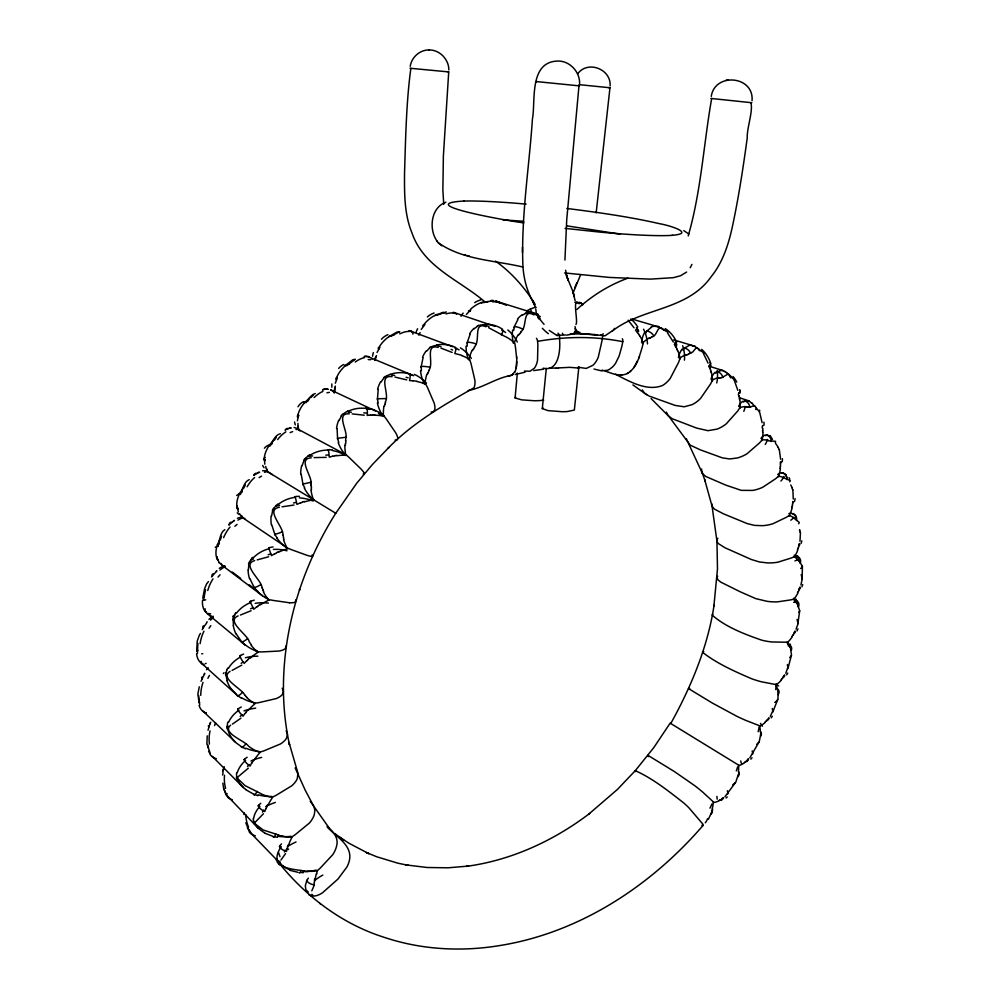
<?xml version="1.0" encoding="UTF-8"?>
<svg xmlns="http://www.w3.org/2000/svg" width="999" height="999" viewBox="0 0 999 999"><rect width="100%" height="100%" fill="white"/><g stroke="black" fill="none" stroke-linecap="round" stroke-linejoin="round"><path stroke-width="1.5" d="M467.095 346.303L467.27 343.181M421.228 367.382L421.416 370.654M533.528 302.535L532.742 300.949L534.777 305.057C527.247 292.695 523.364 278.509 522.852 264.061C521.216 215.559 529.195 167.308 532.43 119.018C535.789 101.286 528.658 61.851 557.754 61.039C569.742 60.764 579.982 71.828 579.62 83.654M522.452 252.447L522.465 247.24M264.685 461.913L264.747 464.173M243.981 812.587L243.993 814.572M762.599 432.055L762.599 430.319M800.873 584.902L802.172 579.42L802.397 566.133L799.35 561.613M488.673 327.722L504.395 336.139A32.468 30.082 -62.8 0 1 506.243 337.025L507.829 337.912A40.472 37.388 -45.9 0 1 514.785 343.244A71.541 32.368 75.2 0 1 515.484 347.39L516.783 359.328L516.133 368.294A23.002 10.664 74.9 0 1 514.96 371.64L511.888 375.149L508.004 376.074M780.406 462.887L780.431 461.763A6.543 1.036 7.4 0 1 780.781 462.812M516.833 361.7L516.658 365.097A23.252 10.777 74.9 0 1 516.133 368.294M780.406 463.099L780.356 464.835M345.429 443.181L345.392 445.217M314.31 882.154L313.961 885.851L311.813 890.821M760.651 732.966L760.676 731.668M788.211 666.296L785.788 673.239M227.21 726.086L227.447 724.113A28.909 22.54 2.5 0 1 227.685 722.702L227.997 722.04M780.619 459.253L779.307 449.6M575.948 324.425C578.446 322.215 571.665 295.267 579.195 303.821M802.197 579.158L802.11 576.56M796.066 629.158L797.714 624.637L799.699 610.776L798.213 606.543M197.465 651.323L197.427 653.421M760.726 732.117A6.231 4.545 0.8 0 1 760.214 736.825L759.252 741.633L749.874 757.766M233.129 619.755L233.479 625.424M385.252 402.06C390.334 394.792 377.347 374.425 392.12 376.698M197.502 650.799L197.914 643.368M410.876 68.319C406.331 100.999 405.582 138.936 404.533 173.401C404.395 193.419 404.245 214.173 412 233.017C423.576 266.983 459.065 279.932 484.228 301.298M410.015 68.244L448.726 71.916L443.369 156.131L442.869 190.122L443.743 204.333M337.1 428.608L337.562 438.261L345.954 437.287C347.652 430.756 335.477 412.599 349.313 413.836M345.954 437.287L345.579 440.896M543.743 400.187L539.298 400.624A25.662 4.608 5.6 0 1 533.966 400.724L521.753 399.862L515.084 397.977L517.357 373.089M264.835 459.278L264.698 461.263A7.418 3.971 -3.2 0 1 265.185 457.405M578.883 366.833L574.35 410.065L567.232 411.563A26.299 4.833 5.7 0 1 561.825 411.688L548.026 410.626L542.295 408.603L546.303 368.344M578.983 85.777L566.733 219.655L564.934 260.04M780.219 466.77L780.019 468.481M578.933 84.628L609.964 87.762L596.166 212.837M222.565 775.062C223.813 773.613 221.828 769.417 223.239 770.654M513.686 330.432L514.185 327.522M271.516 516.083L272.715 510.564M760.539 734.452L760.364 735.801M314.448 880.431L314.66 878.883M773.126 710.239L770.291 716.358M711.675 98.489C703.808 142.757 701.136 191.371 688.211 235.926M297.44 420.816L297.839 418.394M750.848 102.597C753.371 110.839 746.777 128.009 747.24 137.899C743.431 165.834 739.223 193.731 733.503 221.341C729.582 240.946 723.913 261.026 711.076 276.81C687.687 310.115 643.081 307.792 613.536 330.107M797.839 623.913L797.951 621.478M792.719 502.147L792.806 501.486A6.456 1.548 13.7 0 1 792.719 502.997L792.382 504.483M738.823 771.615L738.611 772.964M384.478 406.281L384.79 404.283M236.701 772.639L236.613 773.288A28.596 20.642 -1.8 0 0 236.526 774.587L236.638 776.41M793.256 499.075L792.894 489.747M203.484 599.924L203.921 597.702M467.157 343.181A22.927 19.818 -32.6 0 1 467.27 342.345L470.104 334.29M753.034 752.534L752.484 754.345M207.243 735.838L206.893 743.581L209.253 750.461M287.05 848.601L286.501 851.435A7.268 3.959 25 0 1 279.383 846.44A22.415 16.658 61.5 0 1 279.845 845.928M799.699 610.776L798.738 612.424M428.671 370.454C434.665 364.111 424.026 343.419 438.199 347.44M738.286 774.512L735.838 782.067L724.912 796.777M248.838 564.235L248.401 569.929M226.149 672.327L226.748 670.279M378.209 389.385L377.472 398.738L386.101 398.589M792.032 506.368L791.633 508.016M410.227 66.284C411.563 57.268 419.83 49.825 429.021 49.95M223.464 769.754L224.226 766.695M205.582 589.697L204.046 597.152M217.02 545.042C220.679 540.322 219.393 533.316 224.8 529.62M208.017 730.244L209.303 725.911A7.193 0.762 23.6 0 0 209.116 726.685M302.085 465.734L303.971 460.539M787.924 668.543L791.508 655.044L790.921 651.148A6.244 5.082 -19.8 0 0 789.697 644.967L789.834 646.003M542.295 408.603L542.969 407.917M799.974 541.258L800.474 532.367M712.637 808.915L712.237 810.301M711.263 96.391C714.822 72.153 754.245 75.787 752.035 100.662M728.259 792.469L727.647 794.043M298.489 415.634L297.977 417.707A7.38 3.397 6.5 0 1 298.314 414.697M287.475 846.79L287.949 845.154M798.551 546.403L799.3 543.518A6.394 2.048 20 0 1 798.75 545.429M427.372 374.45L427.947 372.552M335.314 383.229L337.3 377.947M514.085 327.522A22.602 18.844 -17 0 1 514.285 326.748L517.832 319.655M220.354 539.747L221.553 536.301M573.001 293.069L580.619 274.75M217.894 546.353L218.719 544.08M711.75 810.476A6.269 3.846 17 0 1 710.689 814.335L708.341 819.292M474.375 346.878C480.881 341.433 472.752 321.129 485.976 326.748M798.001 548.189L797.439 549.75M515.009 397.752L515.721 397.103M423.052 357.679L421.253 366.496A7.53 1.324 8.6 0 1 429.945 367.207M608.528 372.227C615.709 374.975 624.924 377.247 630.943 370.804A22.04 13.012 -73.1 0 0 633.853 367.595L638.548 358.991L642.145 347.577A68.481 39.535 -73.2 0 0 643.044 343.656M199.288 686.8L197.877 693.905L199.051 702.559M265.834 808.628L264.797 811.563A7.368 3.359 32.9 0 1 258.167 805.781M209.59 725.112L210.714 722.227M639.01 357.804L639.46 356.593M233.741 616.795L234.69 614.735M728.383 373.751L732.904 378.434M791.395 655.531L789.709 657.642M711.688 811.862L710.689 814.335M201.061 681.293L202.884 677.235A7.268 1.486 31.5 0 0 202.397 678.858M772.702 712.275L777.921 699.05L778.084 694.642A6.231 4.833 -8.8 0 0 777.672 688.973M339.036 420.554L341.496 415.859M798.95 589.697L799.987 586.975A6.344 2.535 26.4 0 1 798.638 589.248M696.528 347.427L692.694 352.023L688.486 354.058M218.943 543.531L219.256 542.782M574.762 287.799L576.885 282.767M472.614 350.549L473.401 348.788M266.571 806.767L267.32 805.119M239.223 493.593C243.669 489.522 243.207 482.305 249.201 479.632M798.226 591.371L797.514 592.819M645.404 333.504L646.503 331.568M637.562 361.263L635.876 364.523A22.265 13.149 -73.1 0 1 633.853 367.595M691.932 264.423L690.197 267.757M243.768 488.124L245.392 484.952M377.048 352.497L379.932 347.302M520.841 331.78C527.659 327.36 521.977 307.942 533.928 314.922M227.672 668.131L227.347 668.831A29.158 24.313 6.6 0 0 226.661 670.254M240.284 494.493L241.496 492.257M794.642 631.768L795.017 631.031A6.306 3.009 32.9 0 1 793.805 633.441M794.555 631.955L793.73 633.553M199.213 635.501L197.19 641.208L196.741 651.261M285.514 853.608L280.956 859.989M251.586 763.136L250.062 766.083A7.468 2.685 40.4 0 1 244.043 759.59M203.272 676.498L204.708 673.875M777.697 699.6L776.173 701.423M514.585 372.315L514.96 371.64M249.912 561.338L251.199 559.328A29.421 27.185 14.3 0 1 252.173 557.892M307.043 880.082L308.354 878.133M202.185 629.657L204.47 625.998A7.318 2.21 39.6 0 0 203.134 627.847M381.044 381.993L383.966 377.897M206.418 584.34L204.608 588.698L202.735 598.189M199.513 634.964L200.449 633.403M242.233 491.008L241.808 491.72M518.718 335.015L519.692 333.454M252.622 761.3L253.646 759.677M792.844 635.089L792.007 636.388M682.866 350.05L684.053 348.489M268.619 445.591C272.877 442.557 273.863 437.025 278.321 434.478M235.539 613.311L235.989 612.624M784.165 675.549L784.602 674.887A6.281 3.447 39.6 0 1 782.567 677.522M784.053 675.711L783.091 677.16M206.718 583.853L208.429 581.543M274.338 440.184L276.311 437.387M421.216 329.42L424.912 324.5M728.308 373.888L722.002 377.56M758.915 742.232L756.655 744.405M269.917 446.091L271.491 443.981M263.436 813.735L255.02 822.427L255.195 823.863L263.137 829.969L277.31 834.565M245.03 713.361L243.044 716.196A7.542 1.986 47.8 0 1 237.725 709.115M204.932 625.349L206.643 623.064M279.782 845.866L281.493 843.88M789.709 481.818L790.359 480.631L785.289 478.558A28.484 17.283 -61.4 0 0 784.252 477.997L783.291 477.572M274.201 507.804L275.799 505.944M426.623 351.136L429.87 347.752M211.538 576.96L214.211 573.801A7.355 2.897 48.2 0 0 212.188 576.048M782.08 678.533L781.131 679.682M271.89 443.481L272.415 442.807M246.366 711.588L247.64 710.064M768.743 718.044L768.993 717.757A6.269 3.859 46.9 0 1 766.82 720.441M768.268 718.631L767.294 719.755M304.195 402.597C308.579 400.137 310.514 394.867 315.272 393.531M735.389 782.692L732.679 784.927M715.721 373.189L716.932 372.015M252.272 557.966L252.847 557.317M577.634 73.938C587.474 59.903 611.413 69.081 610.089 85.902M466.383 314.448L468.444 312.25M702.971 825.536C650.699 886.125 579.258 932.954 499.338 945.628C460.914 951.922 420.879 949.712 383.891 937.224C342.52 924.087 306.805 897.252 279.595 863.723L279.595 863.723A10.127 5.732 -49 0 1 279.096 863.061A16.796 9.515 -48.9 0 1 278.446 861.4M248.326 768.194L238.037 776.81L237.737 778.608L245.03 785.614L259.952 793.106A33.229 30.107 -49.6 0 0 261.738 794.13L263.424 794.829A41.334 37.625 -56.9 0 0 271.99 797.152M311.001 397.515L313.236 395.154M305.794 402.747L307.667 400.824M246.641 660.739L244.206 663.386A7.605 1.249 55.3 0 1 239.685 655.844A23.726 20.38 -59.5 0 1 240.522 655.556M258.679 805.206L260.776 803.271M801.735 567.569L802.397 566.133M214.735 573.264L216.633 571.391M305.806 458.029L307.667 456.368M766.058 721.066L765.159 721.927M798.688 523.801L799.262 522.427L795.329 519.205M474.213 328.733L477.659 326.136M800.686 568.531L801.31 567.956M228.958 524.912L231.905 522.352A7.368 3.534 57.4 0 0 229.171 524.875M279.77 861.15C279.695 869.43 297.627 869.417 304.033 871.066M513.324 373.988L512.387 374.825M248.239 659.115L249.75 657.742M308.142 400.387L308.766 399.787M745.853 761.638A6.281 4.233 54.7 0 0 748.513 758.915L747.714 759.652M748.376 759.028L746.678 760.601M344.705 365.971L352.772 359.777L355.282 359.253M686.625 272.053L680.556 275.749L673.301 277.685L650.312 279.121L609.552 277.435L564.572 272.939M612.225 330.881L605.319 335.614A29.058 24.076 83.8 0 1 604.845 335.814L602.634 335.589A69.53 38.287 -84.2 0 1 602.235 339.672L598.239 357.342A22.59 12.725 -84.3 0 1 593.006 365.247L586.238 368.431L578.046 367.207M470.791 309.965L469.018 311.663A7.055 0.649 39.8 0 1 469.58 311.251M576.885 309.478C591.683 295.904 608.965 285.015 627.884 278.184M630.943 370.804L629.445 372.053M277.759 504.108L277.085 504.695A29.421 28.159 18 0 0 275.724 505.881M240.946 718.169L232.405 724.125M743.418 402.035L744.592 401.236A20.467 8.841 37.8 0 1 744.842 400.974L748.838 400.836L739.947 397.902M651.523 336.95C656.867 336.838 657.042 326.673 661.201 328.009M244.655 759.04L247.128 757.23M346.616 365.821L348.751 364.16M256.568 606.942L253.758 609.278L250.062 601.46M745.479 761.6L744.392 762.399M343.644 413.661L345.716 412.275A29.183 28.959 28.1 0 1 347.302 411.376M388.736 336.738L397.127 332.005L399.263 332.18M232.467 521.94L234.49 520.529M258.404 605.519L260.09 604.345M349.275 363.786L354.87 359.565M648.863 338.611L650.099 337.774M522.277 315.185L525.774 313.399M253.946 475.262L257.043 473.389A7.368 4.083 67.4 0 0 253.846 475.162M775.699 701.785L774.774 702.372M309.141 455.294L309.902 454.795M721.565 799L723.513 797.627A6.306 4.57 63.4 0 1 719.967 800.336M241.808 665.122L232.105 670.391M390.971 336.363L393.306 335.027M274.638 553.733L271.503 555.669L268.669 547.764M230.619 725.187C221.353 732.804 244.967 740.908 248.351 745.941A33.442 30.582 -54.1 0 0 249.987 747.24L251.511 748.288A41.558 37.974 -62 0 0 259.528 752.197A73.526 32.355 -11.7 0 0 263.636 750.973L280.432 743.98A23.851 10.764 -11.6 0 0 286.476 738.211L287.462 734.565L286.201 730.756M434.777 315.622L443.281 312.287L444.93 313.024M720.316 799.774L719.193 800.374M386.326 376.099L388.549 375.025A28.946 28.759 39.9 0 1 390.259 374.4M627.16 373.501L627.921 373.077M765.571 435.676L766.67 435.239M250.487 831.68L247.352 827.984M651.298 327.397L646.852 331.094A6.981 4.358 46.3 0 1 653.771 335.789M276.648 552.584L278.484 551.648M393.868 334.727L399.737 331.618M230.045 671.39C218.881 678.034 242.307 688.923 244.655 694.979M240.484 655.419L243.594 654.095M241.258 707.005L238.436 708.616A23.477 20.005 -76.6 0 0 237.787 709.228M347.315 411.401L348.139 411.001M251.086 610.714L240.422 615.034M257.617 473.101L259.678 472.202M685.826 355.144L687.075 354.583M299.126 503.421L300.299 502.909M285.652 429.657L288.773 428.521A7.343 4.52 78.3 0 0 285.065 430.257M298.414 503.746L296.94 504.383A7.68 0.737 79.1 0 0 294.942 496.565M437.362 315.097L439.822 314.111M481.381 302.972L490.384 301.186M238.099 615.908C225.262 621.241 248.189 634.914 249.201 641.745A33.604 30.907 -67 0 0 250.449 643.518L251.448 645.167M432.38 346.391L434.677 345.666M279.133 434.14L280.407 433.691M302.435 502.06L304.37 501.411M250.936 601.123L254.27 600.149M443.743 312.749L446.353 311.95M443.194 312.949L441.97 313.374M440.409 313.898L441.77 313.436M268.656 556.755L257.218 559.89M390.247 374.388L391.108 374.101A31.256 30.944 -23.5 0 1 409.627 373.963M445.916 202.223C429.545 207.817 428.047 233.541 439.872 244.28M573.189 333.941L566.608 335.14M254.695 560.589C240.697 564.535 262.3 580.444 262.05 587.949M511.363 375.424C496.241 377.772 482.979 387.974 468.231 390.509M688.823 345.617L684.415 348.127A6.856 4.758 55.2 0 1 690.709 353.384M484.29 302.36L486.8 301.748M330.994 456.643L332.704 456.168M330.744 456.705L329.22 457.117A7.667 1.236 87.7 0 0 327.997 449.587M718.206 378.196L719.43 377.897M725.986 80.295L727.971 79.795M781.955 473.176L782.941 473.089M227.11 793.706L225.649 793.306M515.234 374.5L525.099 372.202M289.348 428.371L291.346 427.984M269.593 547.539L273.077 546.965M322.977 389.598L326.011 389.185A7.305 4.845 -89.7 0 0 322.502 390.06M480.207 325.237L482.542 324.875M279.358 507.292C264.523 509.677 284.54 527.547 282.879 535.377M579.457 85.877L535.926 81.531L536.925 81.581M334.902 455.669L336.863 455.332M293.981 505.044L282.043 506.818M487.4 301.623L488.186 301.486M436.426 345.279L437.3 345.13M747.914 406.905C751.161 408.516 754.682 403.184 755.569 407.117M762.699 425.824C763.798 424.5 761.25 426.448 762.499 428.359M533.741 370.592L543.481 369.193M490.846 301.061L493.231 300.849M368.981 415.234L370.704 415.035M368.731 415.259L367.207 415.422A7.617 1.623 -83.3 0 0 366.67 408.354M311.263 457.829C296.928 458.566 312.675 476.585 310.976 483.753M720.803 377.672L721.852 377.572M738.86 392.894C740.134 392.157 737.187 394.056 738.935 395.979M579.895 332.342L575.387 332.605A26.598 3.721 5.7 0 1 574.088 332.63M295.891 496.466L299.45 496.341M672.065 235.277C696.865 233.491 667.494 224.925 660.239 223.851C629.47 216.771 598.151 212.4 566.845 208.466M558.341 367.919L569.792 367.345L578.758 368.069L577.784 367.844M745.466 406.905L746.64 406.855M709.765 364.96C711.638 365.06 707.392 365.597 709.315 366.97M556.131 368.069L549.163 368.144M528.309 312.974L530.594 312.962M621.191 375.087L621.927 375.05M721.515 370.404L717.294 371.74A6.743 5.07 65 0 1 722.914 377.46M314.073 457.617L320.791 457.467M326.223 457.342L321.528 457.467M463.936 201.049C407.767 204.146 521.703 223.227 523.876 222.789M484.278 324.75L485.139 324.737M372.902 414.885L374.85 414.872M326.561 389.185L328.409 389.298M364.623 356.268L367.432 356.581A7.243 5.02 -76.8 0 0 363.648 357.255M303.321 872.701L301.686 872.626M431.081 412.088L433.504 411.588L434.702 409.865A23.764 7.305 56.5 0 0 434.228 403.246L427.535 387.637A73.202 21.953 56.7 0 0 425.599 383.978L422.752 382.779M751.847 102.735L710.901 98.439M574.837 302.322L576.71 302.46M448.738 71.928L448.027 71.866M428.996 49.95C439.66 49.725 448.913 59.416 448.838 69.955M328.946 449.612L332.48 449.962M289.473 602.759L272.902 600.374A74.688 14.535 15.4 0 1 268.818 599.562A38.699 38.337 34.9 0 1 256.968 590.846L254.683 588.124M352.172 413.911L364.248 415.197M412.974 380.756L409.54 380.582A7.567 1.873 -74 0 0 409.578 374.126M307.854 871.528L306.044 871.365M768.281 440.609A28.871 17.62 -64.2 0 1 769.467 440.884L775.586 441.321L775.324 443.007M609.977 87.762L608.678 87.637M792.482 513.598L793.318 513.836M597.414 335.314L585.951 334.028M565.072 228.371L599.875 232.093A88.686 7.118 5.8 0 0 672.414 235.327M532.28 313.112L533.116 313.224A29.633 28.634 78.1 0 1 536.962 314.21M567.082 225.886L620.466 234.191M577.285 302.522L578.021 302.635M767.232 440.334L768.318 440.522M297.877 872.277L290.135 870.366M395.08 440.097L397.078 439.935L397.739 438.623A23.964 5.12 48 0 0 395.854 433.054L386.526 419.318A73.839 15.36 48.2 0 0 384.028 416.046L378.509 413.449M277.447 837.299L274.113 836.663M522.639 266.97C494.567 260.327 462.387 259.902 438.224 242.72M394.98 377.073L406.705 379.895M416.983 381.281L415.109 380.981A33.067 30.594 -47.5 0 0 412.962 380.856M367.595 408.516L371.029 409.34M363.174 474.125L364.273 473.351A24.126 2.71 39.8 0 0 361.101 469.08L349.363 457.692A74.326 8.129 39.9 0 0 346.328 454.92L298.389 429.395A39.548 33.641 -83.8 0 0 295.954 429.508M524.463 371.079L530.032 371.228L534.315 368.256A23.077 11.401 79.9 0 0 537.524 360.314L537.887 344.942A66.096 31.98 80.1 0 0 537.587 341.358A3.509 1.748 80.1 0 0 536.451 338.324M543.156 368.169C558.241 372.065 560.389 351.298 559.665 340.884A69.418 35.365 85.2 0 0 559.502 335.327L557.167 335.552A29.408 24.188 83.5 0 1 556.668 335.339L549.225 330.394M282.492 836.238L280.731 835.788M535.764 308.928L536.376 313.898L537.924 314.36M464.123 254.658L465.946 255.157M467.557 255.594L469.305 256.081M409.128 330.582L452.822 346.778M367.932 356.705L369.568 357.317M441.009 348.127L452.135 352.435M495.966 301.174L506.356 305.219M257.892 795.666L254.633 794.58M632.305 319.143L658.616 326.898M692.869 345.654L695.454 346.865M580.431 303.147L582.392 303.946M673.601 339.86L692.669 345.592M593.993 369.031L601.61 370.879L607.267 370.292A25.824 14.935 -78.7 0 0 609.427 369.355L612.275 367.182A22.69 13.212 -79.1 0 0 614.31 364.985A21.978 12.65 -78.5 0 0 615.609 363.211L619.13 356.056L621.865 346.303A62.912 35.739 -78.7 0 0 622.764 341.683A3.397 1.986 -78.5 0 0 622.315 338.736M709.128 366.196L723.576 370.729M496.478 301.311L538.099 314.423M658.329 326.798L655.669 326.348A28.834 16.171 -89.6 0 0 651.248 326.96M607.829 372.003L604.994 371.041M453.259 312.25L494.98 326.373M410.464 374.413L413.723 375.699M602.11 370.055L602.834 370.304M278.796 835.152L277.522 834.652M461.8 355.444L460.052 354.832A32.78 30.457 -55.4 0 0 458.017 354.32L454.77 353.534A7.48 1.998 -64.6 0 0 455.257 347.814M410.289 330.944L411.625 331.568A7.168 5.07 -63.3 0 0 409.053 331.431M204.47 665.172L202.934 664.372M368.668 356.943L411.875 374.925M245.542 748.813L242.432 747.277M206.206 713.311L205.519 712.986M330.657 389.91L375.499 410.976M366.109 407.604L368.868 408.903M660.689 327.784L665.509 330.881M498.076 301.935L500.074 303.209L498.076 301.935A28.646 17.108 -61.2 0 0 495.904 301.311M456.081 348.226L459.09 349.912M661.263 328.072L662.574 328.771M683.778 230.594L688.798 234.003M264.56 833.104L273.239 836.463A7.455 1.698 -78.6 0 0 275.774 833.965M266.621 468.606A39.685 34.74 -28.2 0 0 267.332 471.565L335.751 513.261L356.718 483.241L372.277 464.672L388.923 447.402L388.236 448.089C412.749 422.764 443.968 404.895 473.938 387.799A23.514 9.203 65.4 0 0 474.937 380.432L470.991 363.499A72.427 27.685 65.7 0 0 469.655 359.553M770.441 435.976L766.995 435.177A6.543 5.445 89 0 1 771.253 441.496M797.152 556.056L797.814 556.58M738.885 765.296L670.154 723.151L653.721 747.714L635.252 770.691L617.532 789.335L588.748 814.135L589.635 813.461C553.721 840.758 511.326 860.314 466.408 866.37L468.543 866.071L448.027 867.806L427.023 867.494L405.744 864.872L408.191 865.346L397.789 863.173L376.648 856.73L366.421 852.534L368.843 853.67L349.038 843.281L339.523 837.05M642.27 389.897L644.567 393.156L649.05 396.041L675.124 405.407L684.215 406.793L692.12 404.657A21.578 12.912 -50.6 0 0 700.524 398.476L710.451 384.116A66.396 38.936 -50.9 0 0 712.15 380.769M455.044 313.074L456.618 314.198M537.737 316.895L540.009 318.381M241.059 698.014L238.162 696.041M272.402 474.625L267.445 471.528A39.598 34.628 -82.4 0 0 264.498 472.315M725.112 371.428L727.26 373.251M412.05 331.818L413.411 332.867M670.741 723.551C690.609 687.836 707.866 646.977 714.06 605.182L713.885 606.256L717.482 568.868L716.932 540.359A19.693 7.53 -3.7 0 1 717.906 538.261M663.898 329.608L664.547 330.045M335.214 512.874L335.751 513.261C320.554 537.3 308.404 563.236 299.413 590.222L299.7 589.36C283.304 639.173 278.209 693.381 289.51 744.867L289.036 742.557L297.914 773.051L297.302 778.621A23.651 12.038 -21.7 0 1 291.733 785.826L275.874 795.466A72.865 36.189 -21.8 0 1 271.965 797.264M632.916 384.915L646.653 394.755M696.603 347.652L698.913 349.363M252.485 834.552L251.261 833.553M502.922 330.494L505.631 332.555M495.454 261.101C511.438 272.402 524.525 287.4 534.94 303.896M232.155 571.99L240.709 578.421M249.263 584.865L257.817 591.296M265.147 596.803L268.818 599.562M221.678 565.047L262.462 595.766M334.865 833.553L344.018 840.434M245.592 789.585L253.783 794.255A7.555 1.923 -69.7 0 0 257.155 791.395M283.192 866.558L250.712 832.979M696.74 347.527L701.748 351.498M794.367 518.319L793.631 517.782A35.152 21.553 -54.4 0 0 788.985 515.422M440.746 244.967L441.72 245.754M319.855 903.458L320.529 904.008M255.307 649.837L257.705 651.81A74.45 21.366 6.8 0 0 261.913 651.922L279.108 651.036A24.151 7.118 7 0 0 285.302 648.601L286.189 645.666M207.904 614.173L245.067 644.979M230.844 688.386L237.425 695.466A7.692 2.01 -51.1 0 0 242.545 692.332M207.705 613.998L206.556 612.849M244.618 644.617L242.22 642.419M309.24 894.754L309.503 895.004A17.358 10.152 -49.4 0 0 322.677 892.644L337.962 879.058L346.915 867.02A22.715 13.312 -48.9 0 0 349.413 860.401C352.734 844.992 335.876 836.787 327.197 826.985M236.426 694.642L201.361 663.136L202.522 664.098A7.368 5.132 -51.1 0 1 201.149 661.35M651.073 398.551L668.943 416.483L690.222 445.167L700.436 449.887L722.339 457.854L729.645 458.966L737.399 457.954A20.967 11.513 -29.6 0 0 747.065 453.733L759.39 443.019A64.498 34.79 -30 0 0 761.613 440.472M202.959 711.076L236.189 742.906L241.621 746.827A7.63 2.023 -60.5 0 0 245.866 743.743M247.39 697.901L246.066 696.565M327.322 826.235C332.53 831.143 338.723 837.349 336.763 845.241A23.127 13.362 -43.3 0 1 332.779 854.657L319.967 868.381A71.191 40.247 -43.1 0 1 316.745 871.053M615.571 374.288C629.37 381.393 647.127 391.82 662.712 385.402A21.903 13.187 -61.8 0 0 670.217 378.459L678.458 362.637A67.433 39.748 -62 0 0 679.795 358.966M628.159 320.204L634.065 327.822M312.075 554.982L312.799 555.981L312.2 556.406A24.251 2.373 23.7 0 1 307.005 555.319L291.558 549.712A74.75 7.13 23.7 0 1 287.724 548.201L242.645 517.719A74.538 7.243 23.7 0 1 244.817 518.506M212.263 756.368L243.344 787.587M536.376 313.873L536.925 314.735A25.225 18.369 41.9 0 1 540.309 316.671M727.359 373.364L730.207 376.286M235.152 741.932L234.141 740.896A31.581 30.507 -32.6 0 1 229.395 734.003L227.497 728.845M258.479 828.471L227.023 795.566M258.179 828.183L254.945 824.088M786.138 474.85L783.241 473.114A6.456 5.507 -76.8 0 1 786.812 479.57M755.694 407.242L758.528 410.726A22.79 21.104 -24.6 0 1 759.789 412.849L762.1 422.689M797.976 559.827L798.651 560.626M751.885 402.772L753.558 405.107M667.432 332.754L673.289 342.008M310.227 801.235L328.783 827.484M436.6 240.834L437.275 241.596M277.61 861.687L276.386 860.127M295.155 767.931L305.132 790.009L314.136 807.005L314.847 810.514L314.298 814.585A23.402 12.9 -32.3 0 1 309.428 823.014L294.917 834.914A72.078 38.811 -32.3 0 1 291.321 837.199M278.197 862.075L276.486 859.552M637.449 332.605L635.501 330.132A7.068 1.299 -28.7 0 0 636.4 327.847M775.773 443.668L778.308 447.44M703.433 353.496L708.079 363.137M796.066 599.662L796.528 600.449M277.11 537.986L275.237 534.977M239.96 783.616L237.35 778.945M754.208 406.106L753.721 405.369M249.063 830.843L245.804 822.776M638.598 334.228L639.535 335.739M282.205 688.211L283.429 691.52L282.367 694.455A24.026 9.116 -2 0 1 276.124 698.613L258.853 702.647A74.063 27.373 -2.2 0 1 254.633 703.234M701.723 469.018A20.105 9.953 -20.7 0 0 701.573 470.192L702.672 473.751L705.731 476.448L725.586 485.039L741.233 490.359L752.609 490.422A20.692 10.49 -20.1 0 0 762.649 487.312L775.711 478.683A63.674 31.693 -20.5 0 0 778.084 476.573M219.193 562.437L218.282 560.789M795.554 515.996L793.568 513.948A6.381 5.495 -61.6 0 1 796.503 520.467M636.863 328.584L638.511 331.368M205.332 611.151L206.219 612.449A7.418 5.032 -38.1 0 1 205.145 608.753M277.972 861.238L277.285 859.877M790.721 484.952L792.12 487.587M800.261 563.136L800.324 563.249A6.319 5.42 -46.5 0 0 798.001 556.768L799.225 558.878M734.352 380.519L737.824 390.334M796.715 603.096L797.227 604.045M789.06 477.697L789.834 479.083M675.911 347.215L674.362 344.48A6.956 0.912 -20.7 0 0 675.074 343.032M295.829 599.837L295.317 602.097A24.238 4.845 15.5 0 1 289.485 602.759M304.707 487.987L303.246 484.765M236.051 633.666L241.571 641.745A7.742 1.861 -41.7 0 0 247.54 638.698M225.724 793.443L223.714 788.76L222.827 783.179M263.724 591.77L262.887 589.997M532.742 300.949L535.439 307.417M210.077 753.258L209.465 751.735M225.324 792.319L224.038 789.123M675.774 344.543L676.51 346.228M676.785 348.988L677.484 350.624M567.632 278.684L572.939 291.558L575.149 300.774M306.056 890.783L305.319 885.863L306.755 880.643A7.155 4.471 16.6 0 0 314.235 884.802M702.372 473.301L686.325 438.748M709.39 367.182L709.939 368.619M567.232 277.647L566.57 275.949L568.294 280.419L566.283 274.488L567.22 277.909L566.733 276.124M797.739 605.194L798.076 606.143M799.662 529.62L799.899 530.244M338.786 442.495L337.762 439.173M701.648 471.303L705.381 481.53M789.922 646.678L790.259 647.764M253.833 821.84L253.421 820.229M249.8 578.496L254.121 587.362A7.755 1.586 -32.5 0 0 260.876 584.602M704.67 479.582L712.062 506.206L714.285 509.015L723.301 513.748L747.215 523.601L754.632 525.412L762.662 525.674A20.467 9.266 -11.3 0 0 772.914 523.751L786.388 517.282A62.949 28.034 -11.7 0 0 788.86 515.646M217.47 558.691L218.057 560.289A7.443 4.808 -25.6 0 1 217.282 556.78M709.814 366.82L710.202 368.044M238.361 511.9L237.862 509.902M227.135 680.719L225.999 675.237M283.953 539.497L283.391 537.574M797.14 602.11L796.665 600.724A6.281 5.27 -32.4 0 1 798.401 607.092M710.551 370.504L711.001 372.215M574.375 296.79L572.939 291.558M208.354 748.039L207.542 744.592M666.42 412.15L668.094 415.572L672.127 418.693L696.653 428.084L707.991 430.681L717.145 429.095A21.254 12.338 -39.8 0 0 726.273 423.838L737.562 411.201A65.41 37.25 -40.2 0 0 739.547 408.229M566.758 276.248L565.609 270.254M378.159 402.997L377.56 399.65M199.75 705.094L199.413 703.196M790.571 649.05L790.771 650.249M271.74 524.737L274.787 534.14A7.755 1.174 -23.6 0 0 282.218 531.83M777.809 689.785L777.971 690.983M739.285 397.914L739.51 399.662M311.488 490.097L311.226 488.086M199.35 702.722L198.651 695.529M237.512 507.492L237.75 509.315A7.443 4.458 -13.9 0 1 237.425 505.681M516.633 356.818L516.72 358.092M301.186 474.213L302.922 483.878A7.73 0.649 -15 0 0 310.914 482.18M311.051 485.814L310.989 484.016M253.234 818.481L253.271 819.068A28.234 18.694 -6.1 0 0 253.484 820.216M778.071 692.382L778.084 694.642M468.506 359.827A37.263 32.093 42 0 1 466.083 346.141M469.018 359.34A40.459 29.533 -81.5 0 1 472.115 350.174M461.725 355.607A40.884 37.338 -39.6 0 1 469.63 359.59M460.402 347.839A37.937 37.7 46.2 0 1 471.366 358.366M467.395 342.345A7.443 2.023 15.9 0 1 475.999 343.943M502.172 329.982A7.393 1.986 -55.2 0 1 501.386 334.89M507.817 329.97A37.462 36.826 41.9 0 1 517.307 342.033M513.436 343.344A36.726 29.67 47.5 0 1 512.637 330.057M514.16 342.919A39.96 28.097 -79.3 0 1 518.306 334.54M473.676 348.988A32.53 24.838 -83.9 0 1 474.625 347.09M486.038 325.524A25.287 19.493 39.2 0 1 488.911 326.498M427.347 316.97A25.474 21.229 84.5 0 1 434.103 313.012M469.655 333.828A30.644 22.84 75.4 0 1 474.001 328.384M477.322 325.974A7.293 4.033 0.3 0 1 478.996 325.212M479.483 325.686A8.217 4.158 -3 0 1 480.369 325.462M482.554 325.012A28.284 27.273 44.3 0 1 484.29 324.912M485.127 324.213A30.719 30.107 86.5 0 1 502.622 329.283M502.06 330.269A22.852 9.466 36.7 0 1 502.784 330.769M446.004 313.923A29.346 17.395 -55.2 0 1 454.882 313.386M439.835 314.373A18.382 6.743 -22.8 0 1 440.397 314.173M424.25 324.113A29.183 24.288 -27.4 0 1 437.05 314.335M423.389 326.386A7.155 1.349 32 0 1 423.926 325.187M416.021 332.455A34.803 25.799 -20.5 0 1 417.607 328.746M418.818 335.214A35.877 18.806 -39.2 0 1 420.117 332.58M424.65 384.378A37.75 34.266 35.8 0 1 420.504 370.654M424.95 383.916A40.884 31.019 -83.3 0 1 426.823 374.213M416.908 381.556A41.259 37 -34.9 0 1 425.537 384.103M414.335 374.35A38.324 38.099 41.8 0 1 426.486 383.154M421.091 367.395A23.214 20.43 -50.5 0 1 421.116 366.508M452.597 350.025A27.772 3.134 24.6 0 1 451.061 349.35M428.246 372.689A32.867 26.074 -85.1 0 1 428.958 370.617M437.999 346.029A25.612 17.957 30.9 0 1 441.034 346.69M412.562 333.916A35.352 18.681 -39.7 0 1 412.974 334.028M411.963 331.481A21.591 7.917 -4.1 0 1 412.362 331.743M374.563 360.264A38.699 36.164 -40.3 0 1 375.786 356.543M381.468 339.248A25.774 20.455 70.8 0 1 387.962 334.677M422.527 357.317A30.994 24.613 72.3 0 1 426.323 350.786M429.57 347.615A7.393 4.595 -10 0 1 431.193 346.553M431.643 346.965A8.329 4.77 -13.2 0 1 432.517 346.603M434.702 345.741A28.646 28.184 42.5 0 1 436.438 345.367M437.25 344.88A30.994 30.707 -76.3 0 1 455.469 347.365M455.169 348.102A23.164 11.726 29 0 1 455.981 348.489M399.7 333.916A29.658 17.557 -58.9 0 1 408.816 331.456M393.406 335.277A18.606 5.894 -28.9 0 1 393.943 334.99M379.183 347.053A29.533 23.701 -28.1 0 1 390.484 335.639M378.721 349.325A7.243 2.06 24 0 1 379.096 347.49M372.577 356.181A35.227 24.663 -23.5 0 1 373.364 352.56M375.262 359.827A36.289 18.144 -43.8 0 1 376.511 355.557M383.304 416.496A38.174 36.064 28.1 0 1 377.397 403.121M383.404 416.121A41.234 32.517 -84.5 0 1 383.903 406.181M374.8 415.247A41.596 36.376 -31.8 0 1 383.928 416.283M371.166 408.916A38.624 37.999 29.1 0 1 384.19 415.846M377.41 399.687A23.452 20.617 -69.6 0 1 377.322 398.776M408.154 377.834A28.109 5.982 16.5 0 1 406.094 377.297M385.102 404.358A33.154 27.285 -85.7 0 1 385.552 402.16M391.558 375.149A25.887 16.121 23.3 0 1 394.68 375.474M371.491 358.504A36.776 18.469 -46.2 0 1 372.115 359.215M368.206 359.578A35.664 17.994 -44.3 0 1 370.629 359.74M367.882 356.418A21.828 6.406 -10.9 0 1 368.356 356.556M334.19 392.682A39.073 35.964 -34 0 1 334.915 387.275M334.902 392.32A36.651 17.657 -48.6 0 1 335.314 386.089M330.819 389.697A37.038 18.057 -51 0 1 334.228 392.869M338.636 368.444A26.024 19.256 59 0 1 343.943 364.46M377.647 389.135A31.281 26.311 69.6 0 1 380.681 381.693M383.678 377.784A7.48 5.045 -21.6 0 1 385.202 376.423M385.639 376.798A8.417 5.282 -24.5 0 1 386.476 376.286M409.528 374.4A23.439 13.886 20.7 0 1 410.402 374.675M355.244 362.025A29.92 17.832 -62.5 0 1 364.335 357.692M348.963 364.36A18.806 5.157 -35.3 0 1 349.45 363.998M336.513 377.847A29.833 23.014 -29.4 0 1 345.941 365.184M336.426 380.02A7.318 2.747 15.6 0 1 337.163 377.46M331.88 387.287A35.602 23.477 -26.9 0 1 331.88 383.941M345.829 455.357A38.499 37.413 17.2 0 1 338.211 442.682M345.791 455.107A41.496 33.954 -85 0 1 344.842 445.229M336.888 455.781A41.858 35.477 -30.4 0 1 346.266 455.257M332.392 450.537A38.824 37.35 22.6 0 1 345.954 455.556M337.6 439.223A23.639 20.367 -87.7 0 1 337.387 438.311M366.158 413.049A28.397 8.729 8 0 1 363.798 412.837M370.704 415.172A33.329 30.457 -40.6 0 1 372.902 415.01M345.716 443.194A33.354 28.397 -85.2 0 1 345.866 440.921M348.239 412.25A26.124 14.061 16.2 0 1 351.386 412.225M326.923 392.832A35.927 17.483 -49 0 1 329.408 392.395M326.611 388.886A22.028 4.97 -17.8 0 1 327.148 388.898M298.214 429.433A39.411 35.477 -30.1 0 1 298.027 426.273M298.726 429.071A36.938 17.395 -53.5 0 1 297.927 423.414M294.081 427.497A37.213 17.857 -55.8 0 1 298.351 429.445M300.025 430.994A74.126 8.254 39.9 0 1 298.389 429.395M298.002 406.78A26.224 17.657 48.7 0 1 303.584 401.673M336.551 428.484A31.493 27.872 67.4 0 1 338.649 420.342M341.208 415.759A7.542 5.382 -34.6 0 1 342.595 414.135M343.019 414.485A8.492 5.644 -36.9 0 1 343.781 413.848M348.239 411.201A31.581 30.707 -8.5 0 1 366.633 408.516M366.645 408.603A23.651 15.872 11.4 0 1 367.557 408.766M314.098 397.577A30.12 18.232 -66.1 0 1 322.889 391.458M309.827 398.002A7.505 0.724 -45.5 0 1 308.516 399.35M307.979 400.924A18.956 4.57 -41.8 0 1 308.416 400.499M297.714 415.684A30.082 22.24 -31.4 0 1 304.945 402.26M298.676 415.884A21.966 1.136 -76.7 0 1 298.801 415.284M295.317 424.862A35.902 22.278 -30.7 0 1 294.568 421.965M313.561 499.787A38.736 38.237 0.7 0 1 304.333 488.161M313.411 499.7A41.658 35.265 -84.5 0 1 311.001 490.209M304.47 501.923A42.02 34.378 -30.2 0 1 313.836 499.875M299.413 497.902A38.911 36.201 17.7 0 1 313.174 501.036M303.059 484.852A23.764 19.655 76.6 0 1 302.734 483.953M328.334 454.982A28.609 11.264 -1.1 0 1 325.811 455.144M332.729 456.331A33.554 30.07 -35.8 0 1 334.915 455.819M311.488 488.049A33.491 29.371 -83.4 0 1 311.313 485.789M309.503 456.318A26.286 11.863 9.3 0 1 312.612 455.944M290.147 432.617A36.101 17.183 -53.9 0 1 292.62 431.643M289.598 427.997A22.178 3.684 -25 0 1 290.16 427.872M267.62 471.291A37.138 17.37 -58.4 0 1 265.672 466.433M262.575 470.804A37.3 17.907 -60.7 0 1 267.532 471.353M264.398 448.239A26.349 15.722 39.5 0 1 268.331 445.254M300.687 474.188A31.618 29.221 66.3 0 1 301.698 465.596M303.684 460.464A7.58 5.569 -48.6 0 1 304.857 458.628M305.282 458.953A8.529 5.844 -50.3 0 1 305.956 458.204M307.63 456.318A29.346 28.759 21.8 0 1 309.103 455.232M310.127 455.132A31.818 30.132 -5.1 0 1 327.984 450.074M327.997 449.812A23.814 17.582 0.7 0 1 328.933 449.837M277.647 439.585A30.245 18.744 -69.6 0 1 285.889 431.818M273.451 440.547A7.542 0.849 -54.2 0 1 272.265 442.207M271.89 443.931A19.068 4.171 -48.6 0 1 272.265 443.456M264.136 459.453A30.282 21.429 -33.9 0 1 268.956 445.804M265.047 460.252A22.065 1.998 -84.4 0 1 265.06 459.627M264.061 467.719A36.139 21.129 -34.7 0 1 262.687 465.422M287.6 548.376A38.761 38.586 -9.1 0 1 276.948 538.111M287.387 548.463A41.758 36.389 -82.7 0 1 283.554 539.672M278.709 552.16A42.095 33.104 -30.9 0 1 287.787 548.688M273.401 549.425A38.899 34.578 13.3 0 1 287.013 550.799M275.037 535.089A23.814 18.506 63.4 0 1 274.588 534.24M296.116 502.41A28.759 13.474 -10.9 0 1 293.544 502.972M300.362 503.084A33.704 29.446 -33 0 1 302.485 502.247M283.604 537.499A33.566 30.145 -79.7 0 1 283.104 535.314M276.686 506.068A26.386 9.603 2.4 0 1 279.645 505.369M259.128 477.609A36.189 17.108 -58.7 0 1 261.513 476.161M258.179 472.49A22.265 2.597 -32.4 0 1 258.753 472.227M242.62 517.744A39.885 33.779 -27.7 0 1 241.596 515.521M242.695 517.632A37.25 17.582 -63.4 0 1 239.673 513.811M237.35 518.269A37.3 18.182 -65.5 0 1 242.782 517.332M237.887 520.104A39.585 35.402 -79.4 0 1 242.682 517.857M236.676 495.504A26.411 13.524 31.1 0 1 239.523 493.881M271.328 524.787A31.643 30.295 67.3 0 1 271.154 516.021M272.415 510.489A7.592 5.607 -63.2 0 1 273.364 508.491M273.788 508.803A8.554 5.882 -64 0 1 274.35 507.967M278.147 504.507A31.956 29.233 -4.8 0 1 295.055 497.327M294.955 496.765A23.901 18.931 -11.7 0 1 295.891 496.665M247.14 486.775A30.32 19.356 -73 0 1 254.583 477.51M243.057 488.361A7.567 0.837 -63 0 1 242.12 490.184M241.945 492.045A19.118 3.971 -55.4 0 1 242.245 491.545M236.95 507.742A30.42 20.604 -36.7 0 1 239.248 494.418M237.987 508.791A22.09 3.122 88 0 1 237.874 508.204M239.098 514.485A36.289 20.08 -39 0 1 237.225 512.849M268.581 599.8A41.783 37.263 -79.3 0 1 263.436 591.97M260.439 604.832A42.058 31.718 -32.4 0 1 268.981 600.074M255.195 603.334A38.774 32.567 8.9 0 1 268.394 603.109M254.47 588.274A23.789 16.971 52.3 0 1 253.908 587.487M270.692 553.833A28.821 15.235 -21.5 0 1 268.169 554.782M274.737 553.908A33.779 28.621 -31.7 0 1 276.748 552.772M263.049 589.909A33.591 30.669 -74.1 0 1 262.225 587.862M250.811 559.964A26.424 7.38 -4.6 0 1 253.484 558.99M234.865 526.311A36.189 17.27 -63.6 0 1 237.088 524.438M233.466 520.816A22.278 1.748 -40 0 1 234.053 520.404M224.8 566.558A37.275 18.044 -68.3 0 1 220.841 563.96M219.28 568.356A37.2 18.669 -70.2 0 1 224.937 565.896M219.942 570.067A39.535 35.914 -74.9 0 1 224.9 566.645M215.235 547.34A26.399 11.139 23.2 0 1 218.306 545.978M249.488 578.596A31.581 31.044 76.9 0 1 248.089 569.929M248.539 564.185A7.58 5.495 -77.6 0 1 249.201 562.075M249.65 562.387A8.541 5.732 -77.5 0 1 250.075 561.488M253.384 557.717A31.98 28.047 -5.9 0 1 268.981 548.738M268.706 547.939A23.939 19.855 -26.1 0 1 269.605 547.714M223.601 537.637A30.307 20.03 -76.1 0 1 230.032 527.06M219.768 539.835A7.555 0.724 -71.7 0 1 219.143 541.67M219.181 543.718A19.131 3.996 -62.2 0 1 219.393 543.206M217.07 558.953A30.47 19.805 -39.9 0 1 216.87 546.49M218.282 560.027A22.065 4.471 80.6 0 1 218.069 559.502M221.129 563.673A36.351 19.168 -43.5 0 1 218.918 562.737M257.779 651.585A38.611 37.413 31.8 0 1 244.992 644.605M257.58 651.985A41.758 37.825 -74.2 0 1 251.261 645.329M250.212 658.154A41.908 30.282 -34.3 0 1 257.992 652.31M245.342 657.767A38.536 30.245 4.5 0 1 257.879 656.168M242.02 642.594A23.701 15.11 42.7 0 1 241.358 641.907M252.934 607.542A28.796 16.496 -32.8 0 1 250.549 608.853M256.731 607.105A33.766 27.647 -31.6 0 1 258.541 605.706M232.667 616.395A26.399 5.282 -11.6 0 1 234.74 615.297M218.032 577.072A36.101 17.645 -68.4 0 1 220.067 574.812M216.246 571.266A22.24 1.186 -47.7 0 1 216.82 570.691M203.721 600.287A26.324 8.679 15.6 0 1 205.744 599.85M235.864 633.753A31.618 31.256 -56.2 0 1 233.254 625.461M232.804 619.705A7.555 5.232 88.9 0 1 233.167 617.569M233.654 617.869A8.504 5.42 89.7 0 1 233.928 616.957M234.59 614.685A29.333 25.887 10.5 0 1 235.414 613.249M236.638 612.949A31.918 26.623 -7.9 0 1 250.637 602.559M250.112 601.61A23.876 20.342 -42.3 0 1 250.974 601.286M207.78 590.509A30.232 20.742 -78.9 0 1 212.999 578.858M204.308 597.252A19.081 4.221 -69 0 1 204.445 596.728M205.095 611.338A30.445 19.068 -43.3 0 1 202.535 600.237M206.493 612.325A21.978 5.994 73.5 0 1 206.169 611.912M210.614 613.761A36.326 18.444 -48.1 0 1 208.204 613.473M211.201 615.871A37.213 18.719 -73 0 1 209.765 615.197M254.708 702.784A38.412 35.989 26.1 0 1 241.308 697.614M254.583 703.321A41.696 38.062 -68 0 1 247.302 698.014M248.202 710.376A41.646 28.846 -36.7 0 1 255.045 703.671M244.006 710.901A38.212 27.71 0 0 1 255.669 708.166M237.962 696.253A23.551 13.012 34.2 0 1 237.213 695.666M243.344 661.725A28.696 17.22 -44.8 0 1 241.184 663.348M246.84 660.876A33.654 26.561 -32.3 0 1 248.426 659.278M246.104 696.528A33.566 30.869 -59.9 0 1 244.705 694.929M223.351 673.513A26.299 3.397 -18.8 0 1 224.026 672.777M208.928 619.405A37.013 19.356 -74.8 0 1 213.199 616.183M209.028 628.259A35.927 18.232 -73 0 1 210.839 625.674M206.593 622.527A22.14 0.924 -55.5 0 1 207.155 621.765M210.514 620.154A39.448 36.126 -69.2 0 1 213.349 617.432M201.761 653.796A26.174 6.231 8.1 0 1 202.76 653.696M230.769 688.436A31.718 30.969 -39.5 0 1 227.01 680.756M225.649 675.187A7.492 4.833 76.6 0 1 225.699 673.076M226.236 673.388A8.442 4.958 78.1 0 1 226.361 672.489M228.384 668.356A31.756 25.012 -10.6 0 1 240.572 656.967M200.137 643.656A30.095 21.466 -81.4 0 1 203.946 631.193M197.777 650.836A18.981 4.658 -75.7 0 1 197.814 650.324M201.298 663.199A30.357 18.419 -46.9 0 1 196.628 653.858M202.847 664.023A21.828 7.617 66.6 0 1 202.435 663.711M206.131 663.473A36.201 17.92 -52.7 0 1 205.245 663.548M259.528 751.548A38.099 34.103 20.8 0 1 245.829 748.189M254.283 759.852A41.296 27.473 -39.3 0 1 260.04 752.534M250.961 761.026A37.8 25.087 -4.5 0 1 261.651 757.417M242.245 747.514A23.339 10.764 26.4 0 1 241.421 747.065M242.12 714.622A28.484 17.395 -57 0 1 240.235 716.47M245.255 713.461A33.442 25.412 -33.7 0 1 246.591 711.713M228.534 726.323A26.136 1.798 -26.2 0 1 227.947 726.523M206.518 669.767A36.738 20.192 -79.2 0 1 208.192 667.782M207.929 678.284A35.664 18.969 -77.5 0 1 209.478 675.386M204.158 674.163A21.966 0.949 -63.2 0 1 204.658 673.226M227.135 728.808A7.418 4.321 65.7 0 1 226.873 726.785M227.472 727.097A8.367 4.371 67.5 0 1 227.447 726.248M228.696 722.14A31.518 23.302 -13.6 0 1 238.936 710.164M200.749 695.366A29.895 22.165 -83.5 0 1 203.009 682.392M199.625 702.734A18.831 5.257 -82.1 0 1 199.575 702.26M205.582 712.886A30.182 17.87 -50.5 0 1 199.126 705.581M206.293 713.011A7.293 5.095 -64.4 0 1 206.031 712.649M271.84 796.453A37.7 31.856 15.7 0 1 258.129 794.817M267.982 805.157A40.859 26.186 -42.2 0 1 272.565 797.477M265.734 806.68A37.325 22.465 -9.1 0 1 275.349 802.434M254.483 794.854A23.064 8.479 19 0 1 253.596 794.517M249.063 764.547A28.197 17.045 -69.2 0 1 247.515 766.558M251.835 763.199A33.154 24.238 -35.5 0 1 252.872 761.363M214.535 725.636A35.34 19.843 -81.8 0 1 215.634 722.851M209.603 724.175A21.753 1.261 -70.8 0 1 209.977 723.176M245.704 789.46A31.231 29.845 -26.2 0 1 240.047 783.566M236.938 778.895A7.33 3.709 56 0 1 236.388 777.022M237.088 777.359A8.254 3.671 58 0 1 236.913 776.585M237.312 772.639A31.194 21.528 -17 0 1 245.554 760.451M244.106 759.69A23.164 19.231 87.4 0 1 244.718 759.14M209.403 744.08A29.645 22.802 -85.1 0 1 210.027 730.893M209.69 753.146A7.33 0.762 76 0 1 208.816 751.26M209.59 751.335A18.644 6.006 -88.4 0 1 209.465 750.911M216.371 758.691A29.933 17.445 -54.3 0 1 209.715 753.82M291.009 836.275A37.238 29.358 10.8 0 1 277.572 836.25M291.333 837A40.984 37.075 -52.8 0 1 282.542 836.088M288.611 845.067A40.347 25.037 -45.2 0 1 291.97 837.274M287.512 846.64A36.788 19.918 -13.9 0 1 296.041 841.97M274.001 836.962A22.765 6.231 11.9 0 1 273.077 836.75M263.686 810.052A27.822 16.209 -80.9 0 1 262.5 812.15M266.071 808.628A32.78 23.077 -37.6 0 1 266.82 806.78M280.694 835.901A32.892 29.495 -46.2 0 1 278.746 835.251M223.127 769.829A21.479 1.823 -78.2 0 1 223.351 768.843M264.71 832.854A30.757 28.971 -20.1 0 1 258.341 828.034M254.458 824.025A7.23 3.047 47.2 0 1 253.634 822.339M254.495 822.726A8.142 2.922 49.3 0 1 254.196 822.04M253.671 818.418A30.819 19.78 -20.7 0 1 259.915 806.368M258.242 805.856A22.802 18.094 73.4 0 1 258.741 805.281M225.599 788.398A29.358 23.364 -86.3 0 1 224.513 775.299M226.923 796.103A7.23 1.286 68.7 0 1 225.449 793.755M227.085 795.229A18.407 6.856 85.7 0 1 226.873 794.867M232.317 799.762A29.62 17.145 -58.1 0 1 227.747 797.227M316.196 870.079A36.713 26.686 6 0 1 303.259 871.503M316.733 870.791A40.497 36.376 -49.4 0 1 307.904 871.278M315.272 878.683A39.785 24.038 -48.3 0 1 317.395 871.003M315.359 879.982A36.226 17.545 -18.7 0 1 322.814 875.074M285.252 849.937A27.398 14.948 88.1 0 1 284.44 852.047M287.275 848.563A32.355 21.978 -40 0 1 287.724 846.765M306.006 871.528A32.455 28.771 -43.5 0 1 303.983 871.215M300.874 870.404A7.343 1.386 -87.1 0 1 299.2 872.639M288.599 849.013A25.312 0.974 -49 0 1 288.074 849.612M290.309 869.992A30.232 27.885 -15.7 0 1 283.416 866.295M278.833 863.036A7.118 2.348 39.1 0 1 277.759 861.588M278.883 862.037A8.017 2.123 41.2 0 1 278.471 861.475M277.447 859.827A27.835 16.771 -10.6 0 1 277.035 858.853M276.96 858.316A30.395 18.107 -24.5 0 1 281.293 846.715M248.564 827.16A29.021 23.839 -86.8 0 1 245.766 814.46M250.936 833.778A7.118 1.823 61.8 0 1 249.138 831.817M251.286 833.291A18.157 7.767 79.9 0 1 251.011 833.004M255.369 835.801A29.258 16.971 -61.8 0 1 252.385 834.739M737.537 766.932A31.419 5.782 -55.2 0 1 736.275 770.878M738.586 765.409A34.328 24.113 -40.7 0 1 738.361 771.703M744.505 762.786A34.428 24.376 -81.7 0 1 738.923 765.596M741.583 763.748A31.444 9.84 -80 0 1 740.696 760.951M727.247 796.965A23.102 8.779 -4.5 0 1 726.123 797.989M721.615 799.237A27.56 17.732 -72.4 0 1 720.341 799.999M719.255 800.748A34.54 23.626 -79.7 0 1 713.636 802.522M717.195 799.2A31.518 9.041 -75.1 0 1 716.92 796.378M713.636 802.272A61.538 5.507 38.4 0 0 712.062 800.699L702.821 792.207A20.017 1.811 38.3 0 0 694.979 785.851L674.462 771.603L648.001 755.369A19.443 1.736 38.4 0 0 648.351 756.605M711.837 804.008A31.581 6.144 -49.7 0 1 709.952 808.141M713.274 802.359A34.478 24.963 -39.2 0 1 712.15 808.928M738.923 772.901A27.46 18.407 -44 0 1 738.611 774.462M738.773 773.351A6.244 4.221 9.3 0 1 737.624 776.947M727.484 790.746A21.578 9.778 52.6 0 1 727.447 791.807M759.003 727.047A31.344 5.707 -60.7 0 1 758.141 731.668M759.602 725.911A34.253 23.377 -42.5 0 1 760.251 731.817M765.334 722.314A34.403 25.212 -83.3 0 1 759.914 726.136M762.412 726.161A31.444 10.852 -84.8 0 1 760.526 723.351M759.827 725.786A61.226 4.783 25.1 0 1 757.754 725.062L746.153 720.529A19.905 1.586 25.1 0 1 737.012 716.383L712.299 703.034L688.511 688.586A19.343 1.511 25 0 1 689.735 688.511M752.035 757.816A23.027 10.14 -12.3 0 1 750.848 759.115M746.753 760.851A27.473 18.144 -74.7 0 1 745.541 761.825M760.938 732.854A27.41 17.907 -46.1 0 1 760.838 734.352M752.247 750.911A21.503 11.264 47 0 1 752.259 752.06M775.773 685.077A31.344 5.894 -66.1 0 1 775.711 689.585M775.948 684.552A34.278 22.752 -44.6 0 1 777.459 689.959M781.38 680.044A34.466 26.124 -84.6 0 1 776.235 684.814M778.696 685.951A31.531 12.075 -89.5 0 1 776.148 684.065M776.086 684.452A61.301 9.853 18.3 0 1 773.838 684.178L761.375 681.768A19.93 3.247 18.5 0 1 751.76 678.796C734.839 671.503 716.92 663.586 702.622 652.347A19.368 3.097 18.3 0 1 703.721 651.635M772.327 716.271A23.014 11.301 -20.7 0 1 771.153 717.844M767.419 719.979A27.448 18.644 -76.7 0 1 766.283 721.166M778.221 690.858A27.423 17.507 -48.3 0 1 778.346 692.257M772.327 708.453A21.491 12.725 41.2 0 1 772.427 709.927M787.412 641.857A31.406 6.344 -71.6 0 1 788.311 645.966M789.647 646.852A34.378 22.253 -46.8 0 0 787.299 642.057A61.513 14.773 11.4 0 1 784.977 642.195L771.89 641.97A20.005 4.883 11.6 0 1 761.9 640.222C744.705 634.278 725.561 626.972 712.2 615.097A19.431 4.645 11.3 0 1 712.811 614.185M792.319 636.713A34.615 27.098 -85.6 0 1 787.574 642.357M790.446 644.28A31.681 13.511 85.9 0 1 787.312 643.518M787.736 673.051A23.052 12.263 -29.6 0 1 786.625 674.887M783.241 677.359A27.51 19.243 -78.6 0 1 782.205 678.746M790.459 647.627A27.51 17.233 -50.7 0 1 790.796 648.9M787.387 664.56A21.528 14.173 35.2 0 1 787.574 666.121M793.606 598.289A31.556 7.068 -77 0 1 795.504 601.361M796.528 603.259A34.565 21.878 -49.2 0 0 793.393 599.175A61.863 19.493 4.2 0 1 790.908 599.862L777.434 601.873A20.117 6.444 4.5 0 1 767.22 601.348L755.806 598.638L740.371 591.858L720.866 582.167L717.944 579.87L717.032 577.522A19.543 6.131 4 0 1 717.694 576.236M797.864 593.081A34.84 28.134 -86 0 1 793.656 599.525M796.34 601.997A31.906 15.122 81.4 0 1 793.681 602.26M797.964 628.883A23.152 12.999 -39 0 1 796.952 630.981M793.905 633.728A27.635 19.93 -80.2 0 1 793.019 635.264M797.364 603.92A27.66 17.058 -53.3 0 1 797.901 605.057M797.052 619.48A21.616 15.572 28.6 0 1 797.414 621.403M794.105 555.294A31.768 8.054 -82.3 0 1 796.94 557.03M794.018 556.693A34.828 21.641 -51.7 0 1 797.876 559.939M797.826 549.949A35.165 29.196 -85.9 0 1 794.255 557.092M798.488 558.99A32.218 16.921 77 0 1 794.942 560.889M793.943 556.805A62.338 23.951 -3.5 0 1 791.433 557.954L777.821 562.2A20.267 7.917 -3.1 0 1 767.507 562.912L759.465 561.975L751.31 559.49L724.987 547.777L718.156 543.468L716.945 541.171L711.8 504.32A19.88 8.816 -11.9 0 1 711.862 503.821M797.527 555.981A19.493 2.148 62.8 0 1 797.689 556.106M802.721 584.54A23.302 13.511 -48.9 0 1 801.86 586.863M799.163 589.835A27.822 20.692 -81.6 0 1 798.426 591.52M798.738 560.526A27.885 17.008 -55.9 0 1 799.462 561.488M801.173 574.562A21.753 16.896 21.4 0 1 801.673 576.56M788.835 513.748A32.055 9.316 -87.6 0 1 792.444 513.898M792.045 508.141A35.564 30.295 -85.2 0 1 789.222 515.884M793.88 517.32A32.58 18.869 72.8 0 1 790.758 520.192M793.131 513.523A19.68 3.659 56.6 0 1 793.356 513.586M801.81 540.821A23.514 13.774 -59 0 1 801.136 543.369M798.775 546.49A28.084 21.516 -82.7 0 1 798.213 548.301M794.392 518.269A28.159 17.083 -58.6 0 1 795.291 519.03M799.475 530.344A21.953 18.144 13.1 0 1 800.149 532.405M795.391 517.157A26.374 10.964 -64.1 0 1 795.591 517.819M777.771 474.513A32.418 10.827 87.2 0 1 781.955 472.914M778.221 476.223A35.552 21.616 -57.1 0 1 783.328 477.51M780.419 468.543A36.039 31.381 -83.7 0 1 778.483 476.748M784.053 476.361A33.004 20.942 68.6 0 1 780.906 481.043M782.804 472.902A19.905 5.307 50.4 0 1 783.079 472.902M795.079 498.588A23.764 13.774 -69.2 0 1 794.63 501.311M792.607 504.532A28.409 22.39 -83.4 0 1 792.257 506.431M791.832 487.687A22.19 19.281 3.1 0 1 792.682 489.797M785.851 475.362A26.686 11.351 -68.4 0 1 787.224 478.858M760.976 438.436A32.83 12.587 82.2 0 1 765.471 435.015M761.725 440.01A36.014 21.841 -60 0 1 767.319 440.147M762.986 432.055A36.576 32.443 -81.4 0 1 762.012 440.559M767.532 439.448A33.491 23.127 64.5 0 1 765.246 444.43M766.558 435.127A20.167 7.043 44.2 0 1 766.87 435.04M782.442 458.716A24.063 13.474 -79.4 0 1 782.267 461.6M780.581 464.835A28.784 23.327 -83.7 0 1 780.444 466.795M778.159 447.515A22.465 20.28 -9.2 0 1 779.22 449.637M770.304 436.301A27.048 11.926 -72.7 0 1 772.439 439.448M738.623 406.381A33.304 14.598 77.2 0 1 743.156 401.111M739.622 407.667A36.526 22.228 -62.9 0 1 745.554 406.593M739.859 399.6A37.175 33.454 -78.4 0 1 739.947 408.254M745.117 407.13A34.028 25.387 60.6 0 1 743.793 411.388M744.942 401.074A6.643 5.295 76.2 0 1 749.887 407.142M763.948 422.127A24.413 12.875 -89.2 0 1 764.073 425.137M762.712 428.321A29.221 24.276 -83.5 0 1 762.811 430.294M746.603 407.005A29.296 18.094 -67 0 1 747.889 407.018M748.8 400.961A27.448 12.7 -77.1 0 1 751.623 403.371M755.569 409.041A25.262 16.284 69.1 0 1 755.968 409.665M759.477 410.164A27.435 21.341 74.3 0 1 759.864 410.864M710.976 379.195A33.829 16.821 72.2 0 1 715.272 372.152M712.125 380.119A37.075 22.802 -65.8 0 1 718.269 377.772M711.3 372.115A37.787 34.416 -74.6 0 1 712.512 380.731M717.182 370.492A34.59 27.647 56.7 0 1 716.745 382.954M716.845 371.953A20.804 10.689 31.1 0 1 717.207 371.678M739.722 389.772A24.788 11.951 81.3 0 1 740.197 392.882M739.135 395.904A29.695 25.237 -82.8 0 1 739.485 397.864M719.417 378.109A29.745 18.706 -69.8 0 1 720.779 377.847M733.004 378.346A23.127 21.728 -43.5 0 1 734.515 380.407M721.528 370.317A27.885 13.661 -81.3 0 1 724.974 371.865M729.907 376.748A25.662 17.97 65.1 0 1 730.881 377.884M733.041 376.511A27.872 22.827 72.3 0 1 736.787 382.105M739.834 390.259A27.872 22.827 72.3 0 1 739.972 390.909M678.433 357.729A34.391 19.231 67.3 0 1 682.217 349.013M679.657 358.291A37.662 23.539 -68.7 0 1 685.826 354.633M677.709 350.499A38.412 35.277 -70.2 0 1 680.119 358.878M682.679 345.704A35.177 29.858 52.9 0 1 684.452 360.164M683.978 348.451A21.154 12.537 23.8 0 1 684.327 348.064M710.064 362.612A25.2 10.689 72.4 0 1 710.951 365.796M710.102 368.544A30.195 26.199 -81.6 0 1 710.714 370.429M687.087 354.845A30.232 19.456 -72.5 0 1 688.486 354.283M701.947 351.286A23.464 22.128 -64.9 0 1 703.696 353.271M688.835 345.342A28.347 14.823 -85.5 0 1 692.831 345.891M694.33 345.904A6.706 0.737 40 0 1 695.104 346.216M698.688 349.812A26.086 19.693 61.2 0 1 699.849 350.811M701.698 349.363A28.347 24.313 70.8 0 1 710.813 363.611M641.583 342.794A34.965 21.791 62.5 0 1 644.58 332.567M642.782 342.994A38.249 24.451 -71.5 0 1 648.776 338.037M639.685 335.627A39.011 36.051 -65.1 0 1 643.306 343.556M643.568 329.22A35.777 31.968 49.3 0 1 647.489 343.931M646.428 331.543A21.516 14.336 15.8 0 1 646.765 331.056M675.474 341.633A25.637 9.091 63.8 0 1 676.822 344.867M676.036 347.128A30.707 27.123 -79.7 0 1 676.922 348.913M650.162 338.074A30.719 20.342 -75.2 0 1 651.56 337.225M665.784 330.507A23.826 22.278 -86.5 0 1 667.794 332.367M657.891 326.323A6.831 1.386 33 0 1 659.19 326.71M660.451 327.984A7.692 1.186 29.8 0 1 661.088 328.284M662.399 329.183A26.536 21.416 57.4 0 1 663.711 330.007M665.272 328.584A28.846 25.737 70.2 0 1 676.698 342.295M674.75 343.069A21.391 1.136 65 0 1 675.037 343.681M314.51 882.08A31.881 20.954 -42.6 0 1 314.673 880.369M279.083 863.311A1.936 0.687 48.1 0 1 277.909 862.012M306.843 880.706A22.015 14.985 51.4 0 1 307.118 880.144M279.995 856.643A28.434 18.232 87.8 0 1 278.571 852.484M278.022 863.024A17.657 11.126 66.1 0 1 277.31 862.262M279.857 865.034A7.468 3.097 57.5 0 1 278.434 863.948M309.503 895.004A10.377 6.069 -51.2 0 1 308.828 894.455M316.758 873.788A25.212 0.924 -54.9 0 1 316.458 874.212M312.712 895.054A10.44 1.586 34.5 0 1 311.763 894.317M308.316 892.045A27.96 15.185 -14.2 0 1 306.805 890.596M712.562 810.276A27.585 19.006 -42.1 0 1 712.025 811.862M707.542 818.693A21.928 14.423 55.3 0 1 705.244 822.789M635.464 771.628A19.268 2.51 41.8 0 1 635.252 770.691C652.322 778.159 668.718 791.196 683.791 803.009A19.843 2.635 41.6 0 1 688.761 807.629L702.684 823.913A15.035 1.986 41.5 0 1 701.897 825.286M601.148 335.065A35.564 24.426 57.6 0 1 601.136 334.553M602.235 334.99A38.849 25.524 -74.3 0 1 603.196 333.741M636.713 327.822A26.086 7.155 55.7 0 1 638.636 331.131M637.537 332.517A31.206 28.009 -77 0 1 638.698 334.141M630.794 318.956A29.346 27.073 70.8 0 1 637.749 326.973M582.017 304.508A28.209 17.62 -44.6 0 1 582.792 304.782M578.883 302.31A6.943 1.711 0.8 0 1 581.43 303.034M576.598 302.672A17.595 9.59 -5.8 0 1 577.16 302.734M537.587 341.371A313.911 248.039 -59 0 1 622.764 341.683M570.217 334.066A316.383 250.225 -59 0 1 595.729 334.603M578.334 332.143A24.126 2.273 4.5 0 1 577.784 332.168M558.466 368.069A17.245 1.773 -3.8 0 1 556.031 368.231M557.979 333.167A40.035 37.15 -52.8 0 1 559.615 335.239M562.437 333.191A36.938 35.527 43.1 0 1 562.837 334.328M514.385 326.76A7.33 2.697 23.2 0 1 522.739 329.233M519.917 333.716A32.13 23.614 -82.2 0 1 521.053 332.043M534.14 313.911A24.938 20.717 48.7 0 1 536.838 315.172M474.7 302.635A25.137 21.578 -79.8 0 1 480.906 299.862M517.47 319.106A30.232 21.054 78.9 0 1 522.152 314.86M525.412 313.187A7.193 3.409 9.5 0 1 527.072 312.737M527.622 313.286A8.092 3.459 6.2 0 1 528.483 313.224M530.594 313.187A27.872 26.086 47 0 1 532.267 313.336M493.106 301.311A28.759 17.183 -61.9 0 1 498.051 301.973M491.121 300.499A7.168 0.699 -13.3 0 1 493.156 300.512M486.75 302.01A18.132 7.68 -16.9 0 1 487.337 301.898M470.242 309.49A28.821 24.75 -27.6 0 1 484.14 301.623M469.905 311.188A21.091 0.699 -45.3 0 1 470.317 310.776M461.038 316.271A34.353 26.836 -18 0 1 463.111 313.087M503.096 219.955A71.553 6.144 5.6 0 1 523.613 221.316M464.011 201.061A83.229 6.344 5.6 0 1 513.948 203.084A88.412 6.768 5.6 0 1 526.086 204.133M526.51 310.951A19.118 3.109 -31.6 0 1 536.163 307.255M530.194 309.178A19.206 11.938 66.4 0 1 532.392 313.561M492.619 301.835A7.592 4.633 25.9 0 1 496.053 301.973M536.126 314.373A7.88 1.261 54.8 0 1 536.987 314.985M538.886 318.968A10.09 2.635 50.5 0 1 537.574 316.795M575.137 332.455A19.555 2.785 4 0 1 574.837 333.004M575.024 326.548A19.693 14.873 5 0 1 574.974 333.017M575.087 333.067A31.344 4.371 2.4 0 1 573.676 333.991M565.434 334.94A16.471 2.06 0.5 0 1 556.955 335.302M579.07 332.942A19.356 2.21 6.6 0 1 575.574 332.392M574.85 332.018A19.605 2.772 5.5 0 1 574.949 332.13M548.389 333.678A35.727 23.726 62.2 0 1 542.37 328.296M544.068 324.338A14.423 2.51 50.5 0 1 539.885 319.243M578.746 333.042A19.518 6.818 46.1 0 1 575.149 328.708M585.814 334.228A30.857 2.697 7 0 1 578.321 333.204M602.747 335.464A16.259 0.837 7 0 1 595.766 334.852M614.647 328.346A35.202 30.457 46.5 0 1 612.424 331.069M796.066 599.175A19.356 0.749 69.1 0 0 796.041 599.175"/></g></svg>
